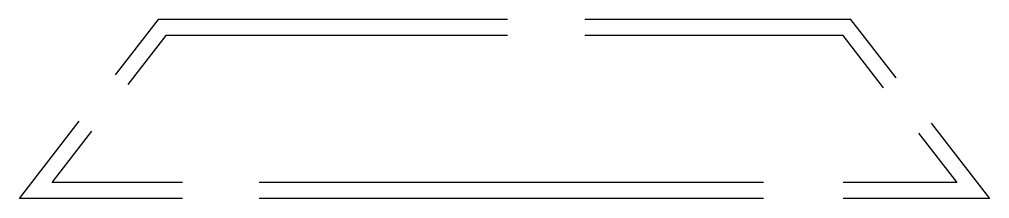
# Model space of a CAD drawing. Header units: millimetres. Extents: x 36 to 400, y 24 to 91.
import ezdxf

# ---------------------------------------------------------------- set-up
doc = ezdxf.new("R2010")
doc.units = ezdxf.units.MM

msp = doc.modelspace()

# ---------------------------------------------------------------- linework, layer by layer
at = {"color": 1}
for points in [[(219.1, 91.28), (88, 91.28), (71.91, 70.52)], [(364.96, 69.34), (347.97, 91.28), (248.08, 91.28)], [(97.13, 24.14), (35.97, 24.14), (58.41, 53.1)], [(378.09, 52.38), (399.97, 24.14), (345.02, 24.14)], [(315.09, 24.14), (125.93, 24.14)]]:
    msp.add_lwpolyline(points, dxfattribs=at)
for points in [[(219.1, 85.28), (90.94, 85.28), (76.65, 66.84)], [(360.22, 65.66), (345.02, 85.28), (248.08, 85.28)], [(97.13, 30.14), (48.21, 30.14), (63.15, 49.42)], [(373.35, 48.71), (387.73, 30.14), (345.02, 30.14)], [(315.09, 30.14), (125.93, 30.14)]]:
    msp.add_lwpolyline(points)

doc.saveas('drawing.dxf')
